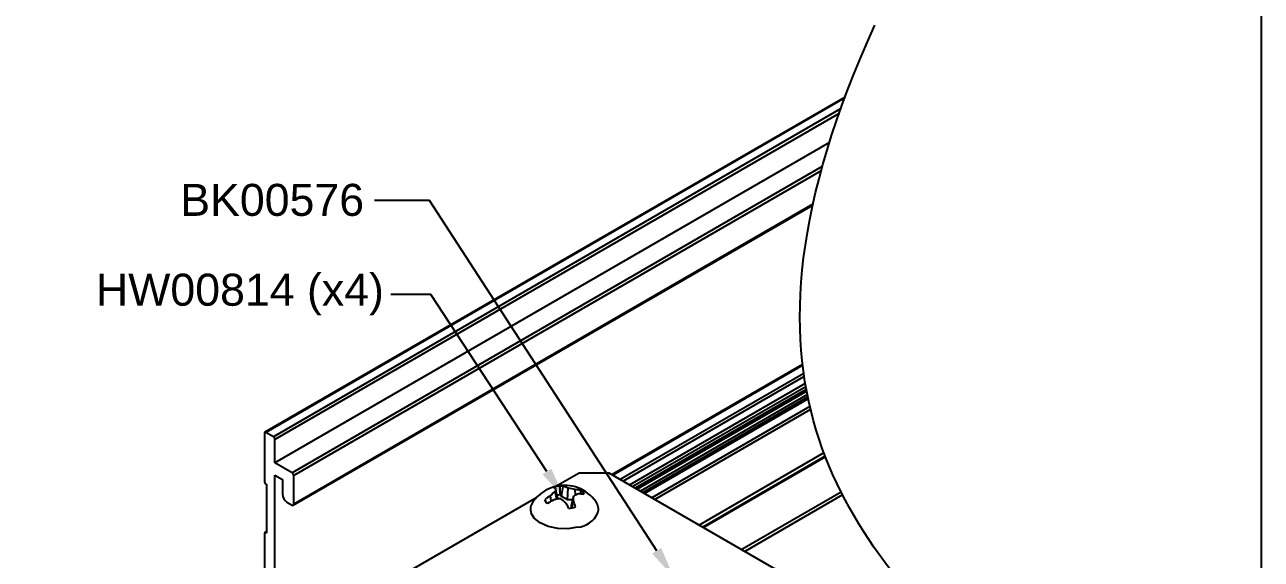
# Model space of a CAD drawing. Extents: x -0.1 to 11.3, y -13.9 to 0.
# Drawn here: x 5.5 to 11.3, y -9.26 to -6.76 of the extents above; entities that cross this region are included whole.
import ezdxf
from ezdxf import colors
from ezdxf.entities.mleader import LeaderData, LeaderLine
from ezdxf.math import Vec2, Vec3

# ---------------------------------------------------------------- set-up
doc = ezdxf.new("R2010")
doc.units = 0
doc.header["$LTSCALE"] = 0.5
doc.header["$MEASUREMENT"] = 0
for name, color, linetype in [('Brackets', 181, 'CONTINUOUS'), ('Dimension', 10, 'CONTINUOUS'), ('FAB DWG', 221, 'CONTINUOUS'), ('Hardware', 242, 'CONTINUOUS'), ('Housing', 150, 'CONTINUOUS')]:
    doc.layers.add(name, color=color, linetype=linetype)
doc.layers.add('Text-Unprinted', color=131, linetype='CONTINUOUS', plot=False)
doc.styles.get("Standard").update_dxf_attribs({"font": 'arial.ttf'})

msp = doc.modelspace()

# ---------------------------------------------------------------- linework, layer by layer
at = {"layer": 'Brackets', "linetype": 'Continuous', "lineweight": 25, "transparency": 16777216}
for p, q in [((8.1041, -8.8564), (7.9956, -8.919)), ((8.2455, -8.8564), (8.1041, -8.8564)), ((9.3442, -9.4907), (8.2455, -8.8564)), ((7.9035, -8.9722), (7.2885, -9.3272))]:
    msp.add_line(p, q, dxfattribs=at)
at = {"layer": 'Dimension', "transparency": 16777216}
msp.add_open_spline([(10.4858, -12.8363), (11.2503, -11.1508), (9.9885, -9.7968), (8.7266, -8.4428), (9.4911, -6.7572)], degree=3, dxfattribs=at)
at = {"layer": 'Hardware', "linetype": 'Continuous', "lineweight": 25, "transparency": 16777216}
for p, q in [((8.0032, -8.9709), (7.9938, -8.9285)), ((8.0214, -8.9665), (8.0293, -8.9199)), ((8.0492, -8.9825), (8.0535, -8.9277)), ((7.9734, -8.9885), (7.9704, -8.9614)), ((8.0004, -8.9793), (7.9928, -8.9424)), ((8.0032, -8.9709), (8.0032, -8.9789)), ((8.0214, -8.9665), (8.0156, -8.9585)), ((8.0492, -8.9825), (8.0214, -8.9665)), ((8.0744, -8.9824), (8.0492, -8.9825)), ((8.0684, -9.0089), (8.0789, -8.9627)), ((8.0708, -9.0204), (8.0779, -8.9869)), ((8.0874, -8.9589), (8.0864, -8.9334)), ((8.1099, -8.9563), (8.1155, -8.9398)), ((8.0684, -9.0209), (8.0684, -9.0089))]:
    msp.add_line(p, q, dxfattribs=at)
at = {"layer": 'Hardware', "linetype": 'Continuous', "lineweight": 25, "transparency": 16777216, "flags": 128}
msp.add_lwpolyline([(8.0974, -9.1108), (8.0513, -9.1175), (8.0038, -9.116), (7.9592, -9.1066), (7.9214, -9.0899), (7.8937, -9.0676), (7.8799, -9.0451)], dxfattribs=at)
at = {"layer": 'Hardware', "linetype": 'Continuous', "lineweight": 25, "transparency": 16777216}
for centre, radius, start, end in [((8.0358, -9.0951), 0.1806, 103.57935, 144.91198), ((8.0324, -9.0546), 0.1395, 97.04729, 110.11141), ((7.9769, -8.9491), 0.0266, 50.68287, 73.70648), ((8.123, -8.9447), 0.1302, 172.83981, 178.95217), ((8.0358, -9.0951), 0.1806, 35.08802, 103.57935), ((8.0131, -8.9518), 0.0358, 63.08429, 86.64159), ((8.0059, -9.0339), 0.1163, 65.87207, 78.38732), ((8.0363, -9.124), 0.197, 75.2752, 85.00074), ((8.0817, -9.1409), 0.2112, 121.82047, 130.95906), ((7.9867, -8.9635), 0.047, 202.38711, 229.48126), ((8.1136, -9.2314), 0.2805, 117.23225, 124.1395), ((8.0996, -9.0904), 0.1825, 125.80595, 135.05211), ((8.0359, -9.2257), 0.249, 94.0856, 101.73883), ((8.0333, -9.0721), 0.115, 98.8656, 106.25294), ((7.8637, -9.2088), 0.2782, 50.0607, 56.27376), ((7.427, -8.948), 0.652, 356.58108, 358.70511), ((7.7889, -9.0976), 0.3095, 15.39199, 20.96607), ((8.142, -9.0906), 0.1426, 106.57917, 116.25693), ((8.0696, -9.0787), 0.1462, 71.73561, 83.41714), ((8.0949, -9.1025), 0.1487, 76.98349, 87.53406), ((8.0849, -8.9755), 0.047, 22.38711, 49.48126), ((7.9329, -9.0256), 0.0565, 142.58057, 200.21839), ((7.4695, -9.307), 0.652, 25.82502, 28.53776), ((8.0393, -8.8845), 0.1395, 277.04729, 290.11141), ((8.0845, -8.9919), 0.1195, 276.19941, 334.54937), ((8.137, -9.0259), 0.0581, 342.5547, 36.62435)]:
    msp.add_arc(centre, radius, start, end, dxfattribs=at)
for points, knots in [([(8.0156, -8.9585), (8.0155, -8.9513), (8.0154, -8.9371), (8.0153, -8.923), (8.0152, -8.9161)], [0, 0, 0, 0, 0.514301, 1, 1, 1, 1]), ([(7.9539, -8.9995), (7.9534, -8.9986), (7.9498, -8.9926), (7.9463, -8.9865), (7.9433, -8.9814)], [0, 0, 0, 0, 0.153198, 1, 1, 1, 1])]:
    msp.add_open_spline(points, degree=3, knots=knots, dxfattribs=at)
at = {"layer": 'Housing', "linetype": 'Continuous', "lineweight": 25, "transparency": 16777216}
for p, q in [((9.3515, -7.0944), (6.6301, -8.6655)), ((9.3499, -7.0987), (6.6351, -8.666)), ((9.331, -7.1504), (6.6704, -8.6864)), ((9.3237, -7.171), (6.6775, -8.6986)), ((9.2784, -7.3074), (6.6775, -8.8088)), ((9.2449, -7.4206), (6.7588, -8.8558)), ((9.2396, -7.44), (6.7659, -8.868)), ((9.2009, -7.597), (6.7659, -9.0028)), ((6.7638, -9.0073), (9.2001, -7.6009)), ((9.1527, -8.3482), (8.259, -8.8641)), ((9.1531, -8.3513), (8.2619, -8.8658)), ((9.158, -8.3893), (8.2973, -8.8862)), ((9.1602, -8.4044), (8.3114, -8.8944)), ((9.1653, -8.4366), (8.3418, -8.912)), ((9.1679, -8.4518), (8.3563, -8.9203)), ((8.3672, -8.9266), (9.17, -8.4632)), ((9.1719, -8.4736), (8.3772, -8.9324)), ((9.1748, -8.4887), (8.3917, -8.9407)), ((8.4025, -8.947), (9.1771, -8.4999)), ((9.1781, -8.505), (8.4075, -8.9499)), ((9.1788, -8.508), (8.4104, -8.9516)), ((9.1868, -8.5442), (8.4457, -8.972)), ((9.1902, -8.5586), (8.4599, -8.9801)), ((6.628, -8.67), (6.628, -8.8954)), ((6.6704, -8.6864), (6.6351, -8.666)), ((6.6775, -8.8088), (6.6775, -8.6986)), ((6.7588, -8.8558), (6.6775, -8.8088)), ((9.2528, -8.7623), (8.6677, -9.1001)), ((9.2588, -8.7778), (8.6841, -9.1096)), ((9.2598, -8.7806), (8.687, -9.1113)), ((6.6775, -8.866), (6.7128, -8.8864)), ((6.6775, -10.2827), (6.6775, -8.866)), ((6.7659, -9.0028), (6.7659, -8.868)), ((6.6351, -8.9076), (6.6386, -8.9097)), ((6.6386, -8.9097), (6.6386, -9.1383)), ((6.7128, -8.8864), (6.7128, -8.9558)), ((9.3338, -8.9464), (8.8677, -9.2155)), ((9.3403, -8.9591), (8.8818, -9.2237)), ((6.734, -8.9926), (6.7588, -9.0068)), ((6.628, -9.1404), (6.628, -10.4007)), ((6.6386, -9.1309), (6.6301, -9.1358)), ((6.6386, -9.1342), (6.6351, -9.1363)), ((6.6386, -9.1383), (6.6351, -9.1363))]:
    msp.add_line(p, q, dxfattribs=at)
for centre, radius, start, end in [((6.6323, -8.6693), 0.00437, 50.79671, 189.21404), ((6.6621, -8.6993), 0.0154, 2.60548, 57.39452), ((6.7505, -8.8687), 0.0154, 2.60548, 57.39452), ((6.6433, -8.8947), 0.0154, 182.60548, 237.39452), ((6.7589, -8.9537), 0.0461, 182.60548, 237.39452), ((6.7616, -9.0035), 0.00437, 230.79671, 9.21404), ((6.6323, -9.1397), 0.00437, 50.79671, 189.21404)]:
    msp.add_arc(centre, radius, start, end, dxfattribs=at)
at = {"layer": 'Text-Unprinted', "transparency": 16777216}
msp.add_lwpolyline([(0, 0), (11.3039, 0), (11.3039, -13.9431), (0, -13.9431)], close=True, dxfattribs=at)

# ---------------------------------------------------------------- leaders
at = {"layer": 'FAB DWG', "transparency": 16777216}
ml = msp.add_multileader_mtext('Standard', dxfattribs=at)
ml.set_content('BK00576', color=256)
ml.set_leader_properties()
ml.build(insert=Vec2(0, 0))
ml.multileader.update_dxf_attribs({"dogleg_length": 0.36, "arrow_head_size": 0.15})
ctx = ml.context
ctx.base_point, ctx.char_height, ctx.arrow_head_size, ctx.landing_gap_size, ctx.plane_origin = Vec3(6.128, -7.5788), 0.15, 0.15, 0.09, Vec3(7.6271, -10.5578)
notes = []
notes.append((ctx, [(1, (1, 1, 0), (7.4023, -7.5788), (-1, 0), 0.257, [(0, [(8.5498, -9.3469)], 0, [])])]))
ctx.mtext.insert, ctx.mtext.width, ctx.mtext.defined_height, ctx.mtext.flow_direction = Vec3(6.2337, -7.5014), 2.307685, 0.426, 5
ml = msp.add_multileader_mtext('Standard', dxfattribs=at)
ml.set_content('HW00814 (x4)', color=256)
ml.set_leader_properties()
ml.build(insert=Vec2(0, 0))
ml.multileader.update_dxf_attribs({"dogleg_length": 0.36, "arrow_head_size": 0.15})
ctx = ml.context
ctx.base_point, ctx.char_height, ctx.arrow_head_size, ctx.landing_gap_size, ctx.plane_origin = Vec3(5.7152, -8.0194), 0.15, 0.15, 0.09, Vec3(8.8713, -10.3524)
notes.append((ctx, [(1, (1, 1, 0), (7.4095, -8.0194), (-1, 0), 0.1877, [(0, [(8.0353, -8.9745)], 0, [])])]))
ctx.mtext.insert, ctx.mtext.width, ctx.mtext.defined_height, ctx.mtext.flow_direction = Vec3(5.8381, -7.9225), 2.307685, 0.426, 5
for ctx, leaders in notes:
    for number, flags, end, landing, length, lines in leaders:
        leader = LeaderData()
        leader.index, (leader.has_last_leader_line, leader.has_dogleg_vector, leader.attachment_direction) = number, flags
        leader.last_leader_point, leader.dogleg_vector, leader.dogleg_length = Vec3(end), Vec3(landing), length
        for number, points, colour, breaks in lines:
            line = LeaderLine()
            line.index, line.vertices, line.color, line.breaks = number, Vec3.list(points), colors.encode_raw_color(colour), breaks
            leader.lines.append(line)
        ctx.leaders.append(leader)

doc.saveas('drawing.dxf')
